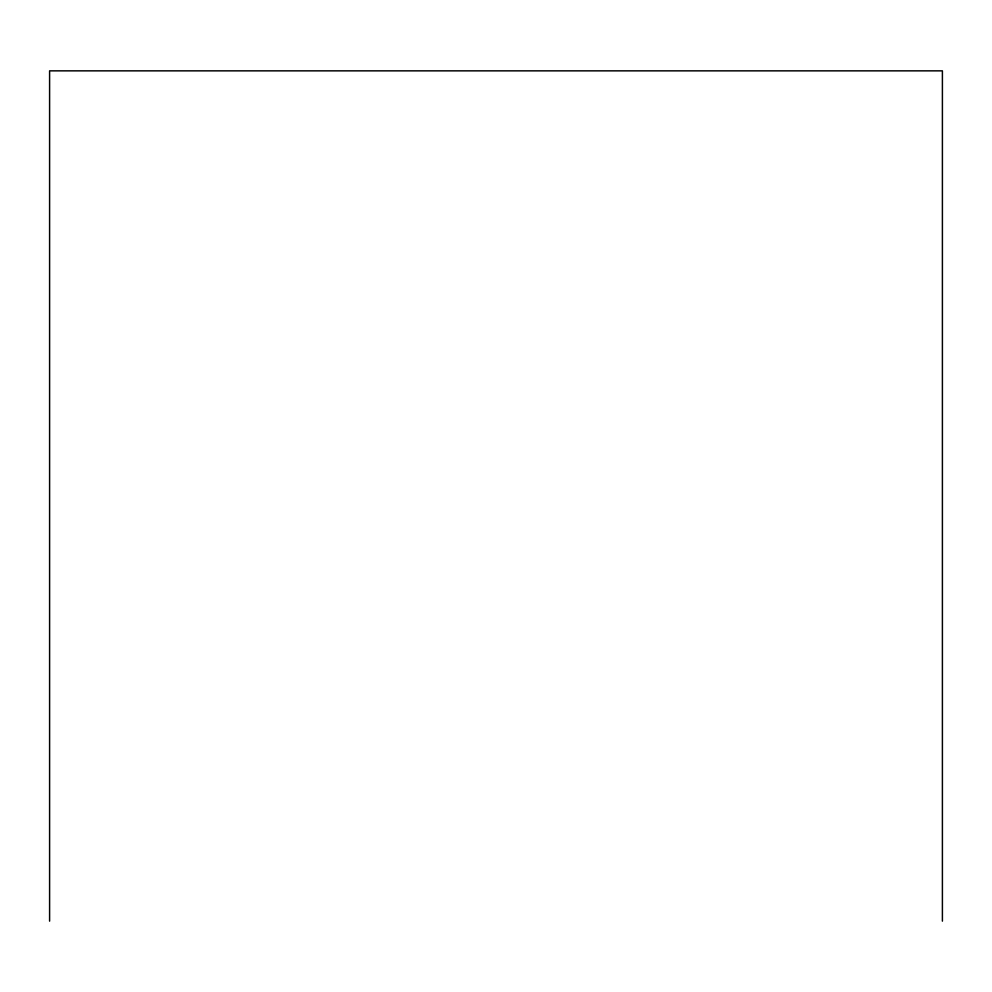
<?xml version="1.0" encoding="UTF-8"?>
<svg xmlns="http://www.w3.org/2000/svg" width="992" height="992" viewBox="0 0 992 992"><rect width="100%" height="100%" fill="white"/><g stroke="black" fill="none" stroke-linecap="round" stroke-linejoin="round"><path stroke-width="1.49" d="M942.4 921.146L942.4 70.854L49.6 70.854L49.6 921.146"/></g></svg>
